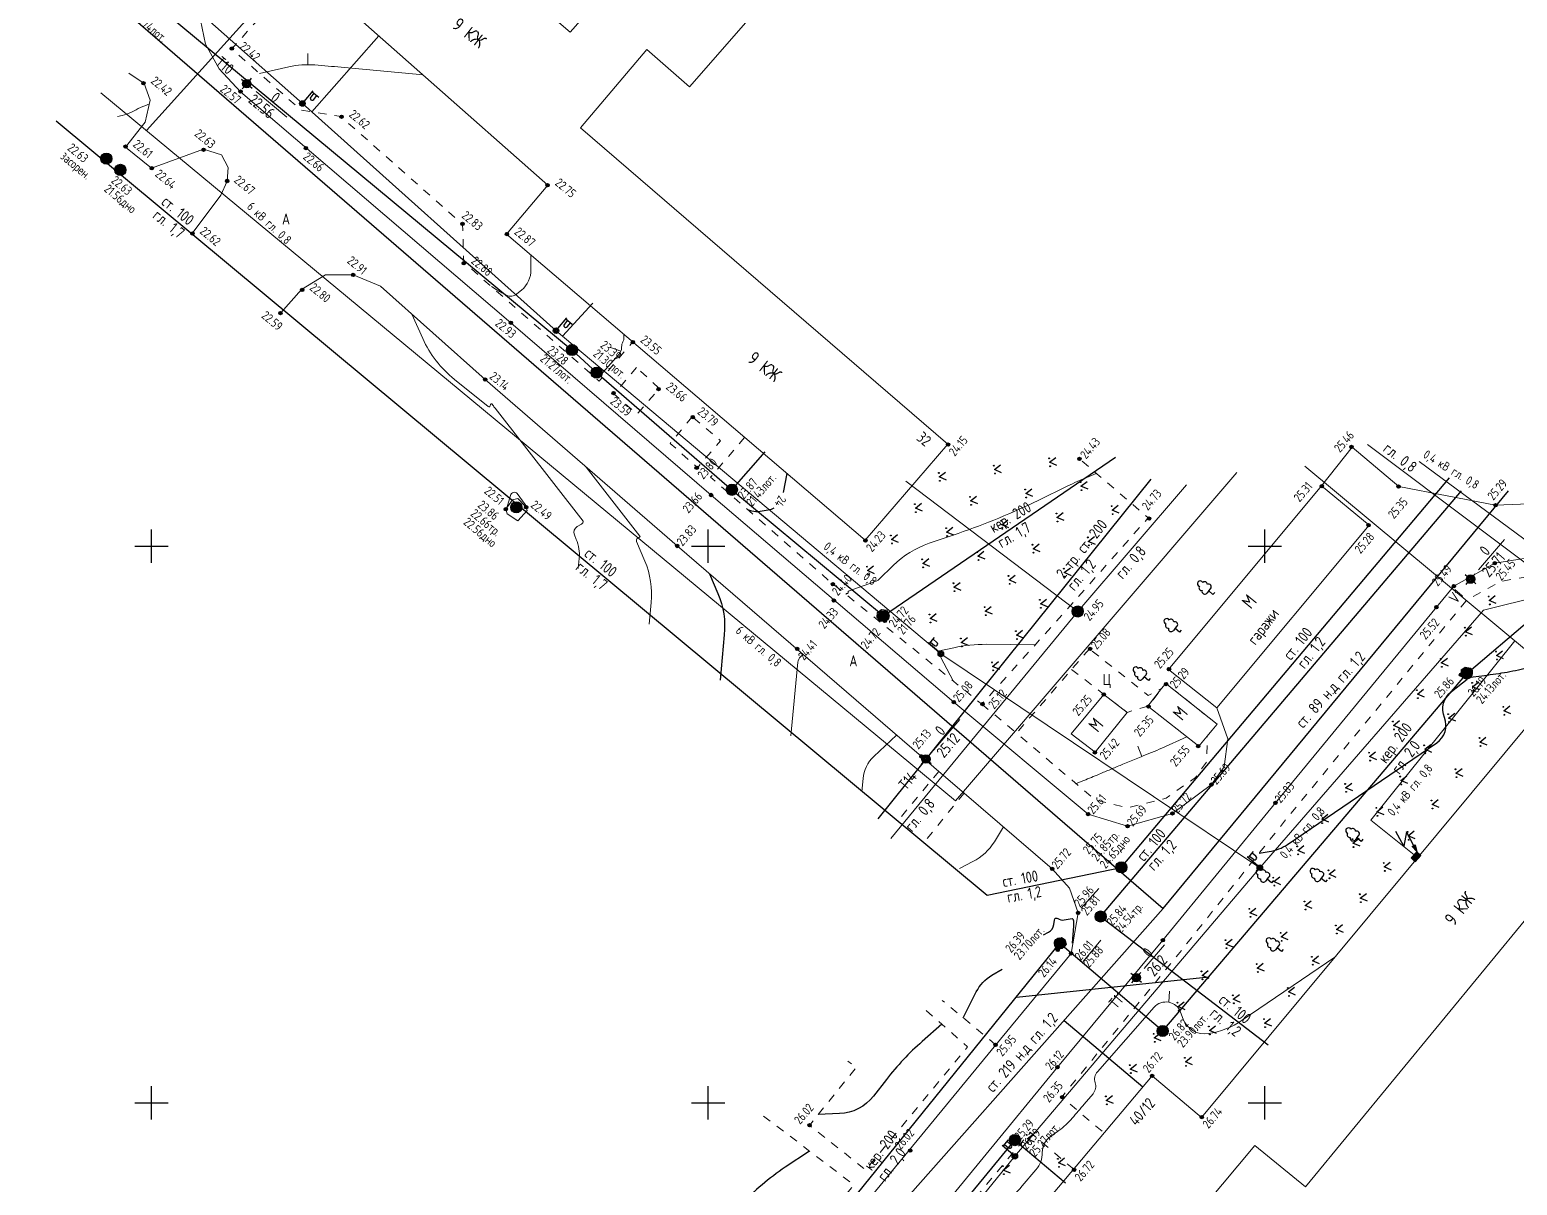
# Model space of a CAD drawing. Header units: metres. Extents: x -2 to 4153, y 0 to 2058.
# Drawn here: x 2931.1 to 3064.7, y 1448.8 to 1552.7 of the extents above; entities that cross this region are included whole.
import ezdxf
from ezdxf.enums import TextEntityAlignment as Align

# ---------------------------------------------------------------- set-up
doc = ezdxf.new("R2010")
doc.units = ezdxf.units.M
doc.linetypes.add('g5_01_5x1_5', pattern=[1.5, 0.75, -0.75])
for name, color, linetype, transparency in [('01_Геодезические пункты', 7, 'Continuous', 0.65), ('02_Сетка', 7, 'Continuous', 0.65), ('03_Здания и строения', 7, 'Continuous', 0.65), ('06_Инженерно-технические сооружения', 7, 'Continuous', 0.65), ('07_Объекты электропередачи', 7, 'Continuous', 0.65), ('10_Границы покрытий и угодий', 7, 'Continuous', 0.65), ('13_Растительность', 7, 'Continuous', 0.65), ('19_Горизонтали', 7, 'Continuous', 0.65), ('30_Канализация', 7, 'Continuous', 0.65), ('31_Водопровод', 7, 'Continuous', 0.65), ('32_Теплосеть', 7, 'Continuous', 0.65), ('33_Газопровод', 7, 'Continuous', 0.65), ('35_Телефон', 7, 'Continuous', 0.65), ('37_Кабель низкого напряжения', 7, 'Continuous', 0.65), ('38_Кабели высокого напряжения', 7, 'Continuous', 0.65), ('44_Крышки колодцев', 7, 'Continuous', 0.65), ('61_Отметки высоты поверхности', 7, 'Continuous', 0.65)]:
    doc.layers.add(name, color=color, linetype=linetype, transparency=transparency)
doc.styles.add('LIKE11', font='GOST_0.TTF')
doc.styles.add('LIKE14', font='GOST_0.TTF')
doc.styles.add('LIKE17', font='GOST_0.TTF')
doc.styles.add('LIKE32', font='GOST_0.TTF')
doc.styles.add('LIKE36', font='GOST_0.TTF')
doc.styles.add('Line_GUGK', font='GOST_0.TTF')
doc.styles.add('pragmai.shx', font='GOST_0.TTF')
doc.linetypes.add('g5_119_1', pattern='A,4,-1,[31,GUGK_2005.shx,S=0.1,R=0,X=0,Y=0],0.35,[31,GUGK_2005.shx,S=0.08,R=0,X=0,Y=0],3.3,[31,GUGK_2005.shx,S=0.08,R=180,X=0,Y=0],0.35,[31,GUGK_2005.shx,S=0.1,R=180,X=0,Y=0],-1', length=10)
doc.linetypes.add('g5_119_3', pattern='A,4,-1,[31,GUGK_2005.shx,S=0.1,R=0,X=0,Y=0],4,[31,GUGK_2005.shx,S=0.1,R=180,X=0,Y=0],-1', length=10)
doc.linetypes.add('g5_122_g', pattern='A,1,-1,1.5,-0.4,["Г",Line_GUGK,S=1,R=0,X=0,Y=-0.5],-1.5,1.5,-1,4,-1,4,-1,3', length=20.9)
doc.linetypes.add('g5_122_k', pattern='A,1,-1,1.5,-0.4,["К",Line_GUGK,S=1,R=0,X=0,Y=-0.5],-1.5,1.5,-1,4,-1,4,-1,3', length=20.9)
doc.linetypes.add('g5_122_kl', pattern='A,1,-1,1.5,-0.4,["Кл",Line_GUGK,S=1,R=0,X=0,Y=-0.5],-2.4,1.5,-1,4,-1,4,-1,3', length=21.8)
doc.linetypes.add('g5_122_t', pattern='A,1,-1,1.5,-0.4,["Т",Line_GUGK,S=1,R=0,X=0,Y=-0.5],-1.5,1.5,-1,4,-1,4,-1,3', length=20.9)
doc.linetypes.add('g5_122_v', pattern='A,1,-1,1.5,-0.4,["В",Line_GUGK,S=1,R=0,X=0,Y=-0.5],-1.5,1.5,-1,4,-1,4,-1,3', length=20.9)
doc.linetypes.add('g5_133_t', pattern='A,2,[27,GUGK_2005.shx,S=0.4,R=0,X=0,Y=0],2,-1,2,[27,GUGK_2005.shx,S=0.4,R=0,X=0,Y=0],2,-1,2,[27,GUGK_2005.shx,S=0.4,R=0,X=0,Y=0],2,-0.1,["V",Line_GUGK,S=1,R=0,X=0,Y=-0.5],-1', length=15.1)

# ---------------------------------------------------------------- blocks, each defined once
blk = doc.blocks.new('g5_012')
at = {"color": 92}
for points in [[(0, -1.5), (0, 1.5)], [(-1.5, 0), (1.5, 0)]]:
    blk.add_lwpolyline(points, dxfattribs=at)
blk = doc.blocks.new('g5_416')
at = {"color": 0}
blk.add_lwpolyline([(0.36, 0.6), (0, 0), (-0.36, 0.6)], dxfattribs=at)
for centre in [(-0.36, 0), (0.36, 0)]:
    blk.add_circle(centre, 0.0375, dxfattribs=at)
blk = doc.blocks.new('g5_330')
blk.add_hatch(color=0).paths.add_polyline_path([(0.15, 0, 1), (-0.15, 0, 1)])
at = {"color": 0}
blk.add_circle((0, 0), 0.15, dxfattribs=at)
blk = doc.blocks.new('g5_117kl')
h = blk.add_hatch(color=255)
h.paths.add_polyline_path([(0.42, 0.2, 0.633652), (-0.42, 0.2)])
h.paths.add_polyline_path([(-0.45, 0.12, 0.067116), (-0.46, 0, 0.067116), (-0.45, -0.12), (0.45, -0.12, 0.067116), (0.46, 0, 0.067116), (0.45, 0.12)])
h.paths.add_polyline_path([(-0.42, -0.2, 0.633652), (0.42, -0.2)])
at = {"color": 0}
for p, q in [((-0.47, 0.16), (0.47, 0.16)), ((-0.47, -0.16), (0.47, -0.16))]:
    blk.add_line(p, q, dxfattribs=at)
blk.add_circle((0, 0), 0.5, dxfattribs=at)
blk = doc.blocks.new('g5_005_1')
h = blk.add_hatch(color=255)
edge = h.paths.add_edge_path()
edge.add_arc((0, 0), 0.338, 0, 360)
edge = h.paths.add_edge_path(flags=16)
edge.add_arc((0, 0), 0.1, 0, 360)
at = {"color": 0}
for p, q in [((-0.625, 0), (-0.375, 0)), ((0, 0.625), (0, 0.375)), ((0.375, 0), (0.625, 0)), ((0, -0.375), (0, -0.625))]:
    blk.add_line(p, q, dxfattribs=at)
for radius in [0.375, 0.0625]:
    blk.add_circle((0, 0), radius, dxfattribs=at)
blk = doc.blocks.new('g5_110_1c')
h = blk.add_hatch(color=255)
edge = h.paths.add_edge_path()
edge.add_arc((0, 0), 0.212, 0, 360)
edge = h.paths.add_edge_path(flags=16)
edge.add_arc((0, 0), 0.0975, 0, 360)
h = blk.add_hatch(color=0)
edge = h.paths.add_edge_path()
edge.add_arc((0, 0), 0.06, 0, 360)
at = {"color": 0}
for p, q in [((0, 0.25), (0, 1.5)), ((0, 1.38), (0.75, 1.38))]:
    blk.add_line(p, q, dxfattribs=at)
blk.add_lwpolyline([(0.2, 1.38), (0.2, 0.93, 1.040016), (0.55, 0.93), (0.55, 1.38)], format="xyb", dxfattribs=at)
for radius in [0.25, 0.06]:
    blk.add_circle((0, 0), radius, dxfattribs=at)
blk = doc.blocks.new('g5_367_1')
at = {"color": 0}
for points in [[(0, 0.5), (-0.26, 0.5)], [(0, 0.5), (0.26, 0.5)], [(0, 0), (0, 0.5)], [(0.25, 0), (0, 0)]]:
    blk.add_lwpolyline(points, dxfattribs=at)
for centre, start, end in [((-0.2, 1.16), 97.9406, 227.8197), ((0, 1.5), 90, 202.242), ((0, 1.5), 337.758, 90), ((0.2, 1.16), 312.1803, 82.0594), ((-0.26, 0.75), 115.6346, 270), ((0.26, 0.75), 270, 64.3654)]:
    blk.add_arc(centre, 0.25, start, end, dxfattribs=at)
blk = doc.blocks.new('g5_117v')
h = blk.add_hatch(color=255)
h.paths.add_polyline_path([(-0.46, 0.04), (0.46, 0.04, 0.921954)])
h.paths.add_polyline_path([(0.46, -0.04), (-0.46, -0.04, 0.921954)])
at = {"color": 0}
blk.add_line((-0.5, 0), (0.5, 0), dxfattribs=at)
blk.add_circle((0, 0), 0.5, dxfattribs=at)
blk = doc.blocks.new('g5_117kb')
h = blk.add_hatch(color=255)
h.paths.add_polyline_path([(0.04, 0.04), (0.46, 0.04, 0.367426), (0.04, 0.46)])
h.paths.add_polyline_path([(-0.04, 0.46, 0.367426), (-0.46, 0.04), (-0.04, 0.04)])
h.paths.add_polyline_path([(-0.04, -0.04), (-0.46, -0.04, 0.367426), (-0.04, -0.46)])
h.paths.add_polyline_path([(0.04, -0.46, 0.367426), (0.46, -0.04), (0.04, -0.04)])
at = {"color": 0}
for points in [[(-0.5, 0), (0.5, 0)], [(0, 0.5), (0, -0.5)]]:
    blk.add_lwpolyline(points, dxfattribs=at)
blk.add_circle((0, 0), 0.5, dxfattribs=at)
blk = doc.blocks.new('g5_117sv')
h = blk.add_hatch(color=255)
h.paths.add_polyline_path([(-0.04, 0.46, 0.390634), (-0.46, 0, 0.11106), (-0.42, -0.2), (-0.04, 0.02)])
h.paths.add_polyline_path([(0.04, 0.02), (0.42, -0.2, 0.11106), (0.46, 0, 0.390634), (0.04, 0.46)])
h.paths.add_polyline_path([(-0.38, -0.26, 0.524447), (0.38, -0.26), (0, -0.04)])
at = {"color": 0}
for points in [[(0, 0.5), (0, 0)], [(0, 0), (-0.43, -0.25)], [(0.43, -0.25), (0, 0)]]:
    blk.add_lwpolyline(points, dxfattribs=at)
blk.add_circle((0, 0), 0.5, dxfattribs=at)
blk = doc.blocks.new('g5_113a')
blk.add_hatch(color=0).paths.add_polyline_path([(-0.375, 0), (0.375, 0), (0.375, 0.5), (-0.375, 0.5)])
at = {"color": 0}
blk.add_lwpolyline([(-0.375, 0), (0.375, 0), (0.375, 0.5), (-0.375, 0.5)], close=True, dxfattribs=at)
blk = doc.blocks.new('g5_112')
blk.add_hatch(color=0).paths.add_polyline_path([(0, 0), (0.08, 0.61), (0.36, 0.5)])
at = {"color": 0}
blk.add_lwpolyline([(0.22, 0.56), (0.75, 1.88), (-0.38, 1.2), (0.15, 2.6)], dxfattribs=at)
blk.add_lwpolyline([(0, 0), (0.08, 0.61), (0.36, 0.5)], close=True, dxfattribs=at)
blk = doc.blocks.new('g_scratch')
at = {"color": 0, "linetype": 'ByBlock', "lineweight": 15}
blk.add_line((0, 0), (1, 0), dxfattribs=at)

msp = doc.modelspace()

# ---------------------------------------------------------------- linework, layer by layer
msp.add_line((3019.717, 1465.752), (3036.985, 1467.567))
at = {"layer": '01_Геодезические пункты', "color": 7, "lineweight": 20, "flags": 128}
for points in [[(2954.192, 1544.822), (2951.421, 1547.129)], [(3063.555, 1506.861), (3061.219, 1504.132)], [(3014.644, 1490.7), (3012.299, 1487.962)], [(3033.023, 1470.463), (3031.191, 1468.323)]]:
    msp.add_lwpolyline(points, dxfattribs=at)
at = {"layer": '03_Здания и строения', "color": 7, "linetype": 'Continuous', "lineweight": 20, "flags": 128}
for points in [[(2999.246, 1574.631), (2979.649, 1552.455), (2963.069, 1566.657), (2955.654, 1558.141), (2977.639, 1538.701), (2973.932, 1534.295), (3006.139, 1506.794), (3013.553, 1515.423), (2980.556, 1543.869), (2986.52, 1550.891), (2990.343, 1547.526), (3007.633, 1567.292), (2999.246, 1574.631)], [(3033.39, 1495.202), (3047.108, 1511.687), (3051.407, 1508.148), (3037.731, 1491.736), (3033.39, 1495.202)], [(3069.687, 1495.024), (3036.338, 1454.935), (3031.907, 1458.675), (3000.328, 1421.124), (2995.659, 1425.029), (2968.563, 1392.768), (2977.551, 1385.267), (3004.184, 1417.107), (3008.578, 1413.476), (3041.129, 1452.411), (3045.681, 1448.698), (3078.003, 1488), (3069.687, 1495.024)], [(3031.531, 1491.886), (3036.09, 1488.286), (3036.849, 1489.198), (3037.74, 1490.281), (3033.141, 1493.938), (3032.753, 1493.467), (3031.531, 1491.886)], [(3029.66, 1491.337), (3026.796, 1487.748), (3024.645, 1489.42), (3027.578, 1492.95), (3029.66, 1491.337)]]:
    msp.add_lwpolyline(points, dxfattribs=at)
at = {"layer": '06_Инженерно-технические сооружения', "color": 7, "linetype": 'Continuous', "lineweight": 20, "flags": 128}
for points in [[(2973.847, 1509.585), (2974.465, 1510.428), (2974.932, 1510.54), (2975.685, 1509.771), (2975.763, 1509.472), (2974.933, 1508.545), (2973.977, 1509.161), (2973.847, 1509.585)], [(3007.183, 1499.896), (3007.217, 1500.27), (3007.602, 1500.578), (3008.068, 1500.527), (3008.25, 1500.221), (3008.264, 1499.762), (3007.913, 1499.561), (3007.471, 1499.541), (3007.183, 1499.896)], [(3060.026, 1495.396), (3059.671, 1495.162), (3059.646, 1494.723), (3059.873, 1494.439), (3060.287, 1494.398), (3060.66, 1494.679), (3060.674, 1495.09), (3060.506, 1495.295), (3060.026, 1495.396)], [(3023.276, 1470.894), (3023.779, 1471.116), (3024.089, 1470.909), (3024.218, 1470.521), (3023.986, 1470.222), (3023.489, 1470.117), (3023.197, 1470.348), (3023.105, 1470.69), (3023.276, 1470.894)]]:
    msp.add_lwpolyline(points, dxfattribs=at)
at = {"layer": '10_Границы покрытий и угодий', "color": 7, "linetype": 'Continuous', "lineweight": 20, "flags": 128}
for points in [[(2974.31, 1526.345), (2950.013, 1547.104), (2948.123, 1549.158), (2946.886, 1551.375), (2946.442, 1553.522), (2946.862, 1556.626), (2948.356, 1559.73), (2950.708, 1562.353)], [(2945.674, 1534.351), (2948.248, 1537.792), (2948.829, 1539.078), (2948.912, 1540.281), (2948.331, 1541.443), (2946.713, 1541.941), (2942.025, 1540.24), (2939.706, 1542.133), (2941.476, 1544.367), (2941.92, 1546.327), (2941.36, 1547.844), (2940.006, 1548.772)], [(3047.108, 1511.687), (3049.873, 1515.177), (3054.053, 1511.631), (3062.753, 1509.946), (3069.527, 1510.227), (3075.005, 1511.305), (3080.804, 1513.036), (3086.394, 1515.091), (3090.087, 1517.588), (3101.296, 1531.194), (3113.002, 1545.302)], [(2972.006, 1521.235), (2962.604, 1529.619), (2960.156, 1530.656), (2957.667, 1530.656), (2955.509, 1529.328), (2953.656, 1527.246)], [(2974.31, 1526.345), (2992.292, 1510.866), (3014.086, 1492.265), (3026.154, 1482.196), (3029.702, 1481.1), (3033.723, 1482.259), (3037.231, 1484.851)], [(2952.488, 1390.592), (2952.818, 1392.544), (2972.789, 1415.496), (2982.971, 1427.608), (2988.297, 1433.934), (2991.204, 1435.16), (2995.75, 1436.145), (2997.017, 1436.607), (2999.582, 1439.213), (3017.866, 1461.459), (3024.623, 1469.68), (3025.257, 1473.315), (3024.495, 1475.546), (3022.935, 1477.264), (3015.017, 1484.075), (3012.747, 1486.028), (3011.185, 1487.372), (2989.261, 1506.284), (2972.006, 1521.235)], [(3037.231, 1484.851), (3038.378, 1486.433), (3038.694, 1488.953), (3037.731, 1491.736), (3033.39, 1495.202), (3047.108, 1511.687)], [(3089.292, 1496.661), (3088.419, 1500.405), (3086.479, 1503.224), (3084.351, 1504.653), (3067.556, 1505.531), (3062.677, 1504.733), (3059.016, 1502.68), (3057.437, 1500.789), (3042.978, 1483.196), (3032.875, 1470.857), (3023.403, 1459.444), (3003.365, 1435.026)]]:
    msp.add_lwpolyline(points, dxfattribs=at)
at = {"layer": '10_Границы покрытий и угодий', "color": 7, "linetype": 'g5_01_5x1_5', "lineweight": 20, "flags": 128}
for points in [[(2955.654, 1558.141), (2949.236, 1550.942), (2955.471, 1545.447), (2959.056, 1544.863), (2969.966, 1535.199), (2970.083, 1531.77), (2982.245, 1521.092), (2985.26, 1524.622)], [(2985.597, 1522.334), (2983.582, 1519.934), (2985.637, 1518.126), (2987.659, 1520.427), (2985.597, 1522.334)], [(2990.604, 1517.884), (2988.631, 1515.5), (2991.081, 1513.314), (2993.135, 1515.747), (2990.604, 1517.884)], [(2995.304, 1516.046), (2992.249, 1512.464), (3002.951, 1503.109), (3016.615, 1492.072), (3023.956, 1500.24), (3031.554, 1508.813), (3025.384, 1514.106)], [(3087.866, 1495.567), (3087.45, 1498.241), (3086.032, 1500.968), (3084.255, 1502.62), (3081.621, 1503.353), (3067.744, 1503.883), (3063.276, 1503.114), (3060.18, 1501.451), (3044.213, 1482.066), (3034.238, 1469.578), (3023.783, 1456.758), (3027.597, 1453.551)], [(3026.269, 1497.042), (3024.675, 1495.198), (3019.73, 1489.477), (3026.795, 1483.465), (3029.705, 1482.772), (3033.168, 1483.631), (3035.801, 1485.487), (3036.826, 1486.928), (3036.849, 1489.198), (3037.74, 1490.281), (3033.141, 1493.938), (3032.753, 1493.467), (3031.561, 1492.858), (3026.269, 1497.042)], [(3024.675, 1495.198), (3027.578, 1492.95), (3029.66, 1491.337), (3031.531, 1491.886), (3032.753, 1493.467)], [(3016.615, 1492.072), (3019.73, 1489.477)], [(3012.747, 1486.028), (3009.104, 1481.643)], [(3015.017, 1484.075), (3011.5, 1479.757)], [(3011.612, 1464.535), (3015.332, 1461.295), (3006.186, 1450.222), (3001.135, 1454.232), (3005.353, 1459.456), (3004.589, 1459.985)], [(3017.866, 1461.459), (3017.785, 1461.526), (3013.041, 1465.461)], [(2996.998, 1455.068), (3005.121, 1448.886), (2996.355, 1438.255), (2986.133, 1435.253), (2973.45, 1419.229)], [(3024.862, 1450.298), (3020.939, 1453.604), (3013.116, 1444.227), (3017.135, 1441.11)]]:
    msp.add_lwpolyline(points, dxfattribs=at)
at = {"layer": '19_Горизонтали', "color": 32, "linetype": 'Continuous', "lineweight": 20, "flags": 128}
for points, elevation in [([(2966.422, 1548.619), (2959.07, 1549.3, 0.0036925), (2956.711, 1549.501), (2956.711, 1549.501, 0.0740158), (2954.375, 1549.336), (2951.724, 1548.749)], 22.5), ([(2941.846, 1546.001), (2941.442, 1545.84, 0.0243671), (2940.652, 1545.48), (2940.232, 1545.264, -0.0634357), (2939.406, 1544.962), (2938.973, 1544.864)], 22.5), ([(2976.103, 1532.441), (2976.118, 1531.116, -0.2257281), (2975.271, 1529.28), (2974.847, 1528.926, -0.3006224), (2973.905, 1528.822), (2973.836, 1528.857, -0.0190247), (2972.981, 1529.337), (2972.563, 1529.593)], 23), ([(2965.419, 1527.108), (2966.397, 1524.93, 0.1183266), (2969.234, 1521.255), (2972.268, 1518.813, 0.5352139), (2972.456, 1518.872), (2972.492, 1518.995, -0.251375), (2972.552, 1519.056), (2972.552, 1519.056, -0.3268034), (2972.626, 1519.031), (2972.693, 1518.935, 0.0128156), (2972.889, 1518.67), (2980.79, 1508.519, -0.3481457), (2980.788, 1508.372), (2980.788, 1508.372, -0.094111), (2980.648, 1508.253), (2980.269, 1508.037, 0.3807421), (2980.015, 1507.288), (2980.187, 1506.882, -0.1244098), (2980.454, 1505.16), (2980.369, 1504.265)], 23), ([(2981.145, 1522.058), (2981.453, 1521.869, -0.0214722), (2981.926, 1521.551), (2981.926, 1521.551, 0.3895614), (2982.345, 1521.596), (2983.999, 1523.481, 0.1684534), (2984.261, 1524.124), (2984.272, 1524.337, -0.1432433), (2984.37, 1524.615), (2984.37, 1524.615, 0.1597783), (2984.457, 1524.893), (2984.452, 1525.312)], 23.5), ([(2981.071, 1513.381), (2985.905, 1507.169, -0.3481438), (2985.905, 1507.111), (2985.905, 1507.111, -0.0941133), (2985.849, 1507.064), (2985.699, 1506.978, 0.3807448), (2985.599, 1506.681), (2986.339, 1504.935, -0.124411), (2986.918, 1501.196), (2986.735, 1499.254)], 23.5), ([(3026.893, 1512.812), (3026.034, 1512.447, 0.0125871), (3024.337, 1511.676), (3021.673, 1510.383, -0.0302035), (3014.489, 1507.419), (3011.886, 1506.525, 0.1109655), (3008.649, 1504.531), (3007.346, 1503.26, -0.1130243), (3007.133, 1503.13), (3007.133, 1503.13, 0.0049856), (3006.89, 1503.046), (3004.685, 1502.259, 0.3550187), (3004.596, 1502.113), (3004.597, 1502.107, -0.4580264), (3004.507, 1502.005), (3004.441, 1502.006, 0.5487325), (3004.419, 1501.972), (3004.434, 1501.938)], 24.5), ([(2975.709, 1509.679), (2975.737, 1509.715, 0.3481593), (2975.738, 1509.787), (2975.703, 1509.832, -0.0128184), (2975.58, 1509.998), (2974.889, 1510.986, 0.3268232), (2974.543, 1511.104), (2974.543, 1511.104, 0.2513514), (2974.264, 1510.819), (2973.943, 1509.716)], 22.5), ([(2999.466, 1489.231), (3000.089, 1495.839, -0.1820035), (3000.334, 1496.34), (3000.551, 1496.545)], 24.5), ([(3014.047, 1494.17), (3012.64, 1496.823, -0.3352435), (3012.641, 1496.829), (3012.641, 1496.829, -0.1385506), (3012.647, 1496.832), (3014.089, 1497.145, -0.0553402), (3017.014, 1497.449), (3021.419, 1497.417)], 25), ([(3005.832, 1484.219), (3005.942, 1485.391, -0.1820069), (3006.909, 1487.372), (3008.95, 1489.299)], 25), ([(3035.021, 1489.13), (3032.776, 1488.119, -0.0114632), (3031.853, 1487.728), (3031.853, 1487.728, 0.0036697), (3030.924, 1487.352), (3029.277, 1486.672, 0.0000254), (3028.283, 1486.261), (3028.283, 1486.261, 0.0023375), (3027.291, 1485.845), (3027.136, 1485.78, -0.0033163), (3026.454, 1485.496), (3026.454, 1485.496, 0.0000021), (3025.771, 1485.216), (3025.072, 1484.931)], 25.5), ([(3014.601, 1477.316), (3015.815, 1477.934, 0.1392251), (3017.737, 1479.715), (3018.543, 1481.042)], 25.5), ([(3013.701, 1443.773), (3016.076, 1445.224, 0.0797786), (3020.247, 1448.793), (3021.474, 1450.239, 0.1799005), (3022.04, 1451.798), (3022.04, 1451.798, -0.2429825), (3022.75, 1453.201), (3023.533, 1453.766, 0.0602037), (3024.736, 1454.878), (3024.736, 1454.878, 0.0000011), (3025.806, 1456.135), (3026.601, 1457.071, 0.2642007), (3026.79, 1458.06), (3026.79, 1458.06, -0.2688347), (3026.986, 1459.043), (3032.091, 1464.84, -0.5652912), (3034.466, 1464.407), (3034.702, 1463.783, 0.3544602), (3036.947, 1462.474), (3036.947, 1462.474, 0.1114319), (3039.984, 1463.67), (3048.319, 1469.338)], 26.5)]:
    msp.add_lwpolyline(points, format="xyb", dxfattribs=dict(at, elevation=elevation))
at = {"layer": '19_Горизонтали', "color": 32, "linetype": 'Continuous', "lineweight": 30, "elevation": 24, "flags": 128}
msp.add_lwpolyline([(2999.094, 1512.809), (2998.769, 1511.081)], dxfattribs=at)
at = {"layer": '19_Горизонтали', "color": 32, "linetype": 'Continuous', "lineweight": 30, "flags": 128}
for points, elevation in [([(2997.919, 1509.677, -0.0843396), (2997.415, 1509.499), (2996.702, 1509.376, -0.1202957), (2995.957, 1509.427), (2995.59, 1509.544)], 24), ([(2992.151, 1503.791), (2992.908, 1502.007, -0.12441), (2993.482, 1498.294), (2993.101, 1494.242)], 24), ([(3072.069, 1500.814), (3071.995, 1501.107, 0.3282041), (3071.621, 1501.416), (3071.525, 1501.422, 0.3509997), (3071.02, 1501.062), (3070.717, 1499.998, -0.2905339), (3070.471, 1499.778), (3070.471, 1499.778, 0.2581722), (3070.202, 1499.565), (3069.528, 1497.959, -0.2330162), (3066.904, 1495.677), (3065.547, 1495.319, -0.0227177), (3063.543, 1494.887), (3063.543, 1494.887, -0.0129575), (3061.512, 1494.598), (3060.48, 1494.479)], 26), ([(3041.517, 1478.69), (3042.416, 1478.829, 0.1114326), (3044.066, 1479.479), (3057.469, 1488.593, 0.3519951), (3058.164, 1490.866), (3058.164, 1490.866, -0.3326366), (3058.797, 1493.224), (3060.205, 1494.331)], 26), ([(3022.164, 1471.362), (3022.593, 1471.581, 0.2500387), (3023.08, 1472.278), (3023.129, 1472.68, -0.5606745), (3023.434, 1472.819), (3023.434, 1472.819, 0.1906275), (3024.018, 1472.691), (3024.718, 1472.804, -0.345452), (3024.788, 1472.766), (3024.788, 1472.766, -0.0398096), (3024.82, 1472.67), (3024.83, 1472.63, -0.0662502), (3024.849, 1472.448), (3024.848, 1472.407, -0.0129194), (3024.835, 1472.14), (3024.72, 1470.599)], 26), ([(3014.939, 1463.887), (3016.117, 1466.22, -0.1422556), (3017.519, 1467.724), (3018.438, 1468.273)], 26), ([(3013.021, 1463.308), (3011.254, 1461.763, 0.0484492), (3008.051, 1458.362), (3006.886, 1456.858, -0.2219305), (3003.823, 1455.281), (3001.924, 1455.208)], 26), ([(3001.128, 1451.925), (2998.947, 1450.465, 0.0604503), (2994.998, 1447.068), (2993.699, 1445.645, 0.0297681), (2989.28, 1440.183), (2988.02, 1438.42, -0.1613573), (2985.946, 1436.908), (2985.946, 1436.908, 0.2604004), (2984.335, 1435.182), (2983.548, 1431.987)], 26)]:
    msp.add_lwpolyline(points, format="xyb", dxfattribs=dict(at, elevation=elevation))
at = {"layer": '30_Канализация', "color": 32, "linetype": 'g5_122_k', "lineweight": 30, "flags": 128}
for points in [[(2931.128, 1564.299), (2979.804, 1523.886), (2982.01, 1521.859), (2994.159, 1511.335), (2997.16, 1514.754)], [(2994.159, 1511.335), (3007.779, 1499.996), (3028.631, 1514.271)], [(3013.226, 1445.168), (3019.575, 1452.903), (3024.137, 1449.073)]]:
    msp.add_lwpolyline(points, dxfattribs=at)
at = {"layer": '30_Канализация', "color": 32, "linetype": 'g5_122_kl', "lineweight": 30, "flags": 128}
msp.add_lwpolyline([(2952.099, 1391.028), (2988.346, 1436.727), (3001.279, 1442.956), (3023.626, 1470.585), (3032.856, 1462.71), (3060.167, 1494.833), (3077.7, 1509.732)], dxfattribs=at)
at = {"layer": '31_Водопровод', "color": 4, "linetype": 'g5_122_v', "lineweight": 30, "flags": 128}
for points in [[(2933.482, 1544.482), (3017.08, 1474.922), (3029.135, 1477.404), (3058.603, 1512.398)], [(3027.282, 1472.993), (3059.707, 1511.245)], [(3027.282, 1472.993), (3042.341, 1461.451)]]:
    msp.add_lwpolyline(points, dxfattribs=at)
at = {"layer": '32_Теплосеть', "color": 5, "linetype": 'g5_122_t', "lineweight": 30, "flags": 128}
msp.add_lwpolyline([(3007.299, 1481.779), (3031.814, 1512.291)], dxfattribs=at)
at = {"layer": '33_Газопровод', "color": 132, "linetype": 'g5_122_g', "lineweight": 30, "flags": 128}
for points in [[(2931.097, 1561.763), (3032.913, 1473.701)], [(2968.585, 1408.413), (2989.331, 1433.707), (3001.128, 1437.83), (3032.913, 1473.701), (3063.917, 1511.246)], [(3024.006, 1463.649), (3031.084, 1457.697)]]:
    msp.add_lwpolyline(points, dxfattribs=at)
at = {"layer": '35_Телефон', "color": 6, "linetype": 'g5_133_t', "lineweight": 20, "flags": 128}
for points in [[(3103.456, 1537.241), (3071.799, 1499.989), (3051.255, 1515.415)], [(3009.796, 1512.117), (3025.225, 1500.402), (3035.002, 1511.779)], [(3025.225, 1500.402), (3008.437, 1480)]]:
    msp.add_lwpolyline(points, dxfattribs=at)
at = {"layer": '37_Кабель низкого напряжения', "color": 1, "linetype": 'g5_119_3', "lineweight": 20, "flags": 128}
for points in [[(2934.485, 1564.77), (2955.588, 1546.038), (2978.365, 1525.631), (3012.93, 1496.6), (3041.583, 1477.38), (3061.663, 1500.531), (3072.142, 1503.128)], [(2956.42, 1545.293), (2962.46, 1552.123)], [(2978.938, 1525.15), (2981.671, 1528.103)], [(3084.666, 1492.615), (3055.881, 1513.863)], [(3045.623, 1513.445), (3068.902, 1494.08)], [(3055.428, 1478.528), (3051.555, 1481.65), (3064.481, 1497.757)], [(2990.149, 1424.66), (2993.028, 1427.823), (2999.844, 1429.216), (3003.797, 1432.014), (3019.576, 1451.453), (3041.583, 1477.38)]]:
    msp.add_lwpolyline(points, dxfattribs=at)
at = {"layer": '38_Кабели высокого напряжения', "color": 1, "linetype": 'g5_119_1', "lineweight": 20, "flags": 128}
for points in [[(2941.571, 1543.603), (2952.692, 1555.944), (2949.586, 1558.83), (2967.141, 1579.168), (2936.198, 1606.054), (2946.538, 1618.239)], [(3039.523, 1512.88), (3014.254, 1483.397), (2937.479, 1546.993)]]:
    msp.add_lwpolyline(points, dxfattribs=at)
at = {"layer": '61_Отметки высоты поверхности', "color": 7, "linetype": 'Continuous', "lineweight": 5, "flags": 128}
for points in [[(3025.547, 1473.73), (3027.12, 1475.521)], [(3025.714, 1468.941), (3027.304, 1470.871)]]:
    msp.add_lwpolyline(points, dxfattribs=at)

# ---------------------------------------------------------------- block references
at = {"layer": '01_Геодезические пункты', "color": 7, "linetype": 'Continuous', "lineweight": 20}
for p, rotation in [((2950.584, 1547.825, 22.564), 320.2244407250127), ((3060.511, 1503.305, 25.71), 49.42757553168038), ((3011.591, 1487.135, 25.124), 49.42757553168038), ((3030.483, 1467.496, 26.196), 49.42757553168038)]:
    msp.add_blockref('g5_005_1', p, dxfattribs=dict(at, rotation=rotation))
at = {"layer": '02_Сетка', "color": 92, "linetype": 'Continuous', "lineweight": 15, "ltscale": 0.5}
for p in [(2942.029, 1506.265), (2992.029, 1506.265), (3042.029, 1506.265), (2942.029, 1456.265), (2992.029, 1456.265), (3042.029, 1456.265)]:
    msp.add_blockref('g5_012', p, dxfattribs=at)
at = {"layer": '07_Объекты электропередачи', "color": 7, "linetype": 'Continuous', "lineweight": 20}
for name, p, rotation in [('g5_110_1c', (2955.588, 1546.038), 320.2655484459036), ('g5_110_1c', (2978.365, 1525.631, 23.132), 320.2244407250127), ('g5_110_1c', (3012.93, 1496.6, 25.019), 49.42757553168038), ('g5_112', (3055.682, 1478.823), 49.46868666766576), ('g5_110_1c', (3041.583, 1477.38), 49.46868666766576), ('g5_113a', (3055.428, 1478.528), 227.2329347764352), ('g5_110_1c', (3019.576, 1451.453, 26.303), 49.42757553168038)]:
    msp.add_blockref(name, p, dxfattribs=dict(at, rotation=rotation))
at = {"layer": '13_Растительность', "color": 92, "linetype": 'Continuous', "lineweight": 20, "ltscale": 0.5, "rotation": 277.5631784342272}
for p in [(3022.703, 1513.806), (3012.79, 1512.49), (3017.747, 1513.148), (3020.554, 1510.998), (3025.511, 1511.657), (3010.641, 1509.682), (3015.598, 1510.34), (3028.318, 1509.507), (3018.405, 1508.191), (3023.361, 1508.849), (3008.492, 1506.875), (3013.448, 1507.533), (3026.169, 1506.7), (3016.256, 1505.384), (3021.212, 1506.042), (3006.343, 1504.068), (3011.299, 1504.726), (3019.063, 1503.235), (3024.019, 1503.893), (3014.106, 1502.577), (3062.18, 1501.394), (3016.914, 1500.427), (3021.87, 1501.085), (3011.957, 1499.769), (3060.031, 1498.586), (3014.765, 1497.62), (3019.721, 1498.278), (3062.838, 1496.437), (3017.572, 1495.471), (3057.882, 1495.779), (3060.689, 1493.63), (3055.733, 1492.972), (3058.54, 1490.823), (3063.497, 1491.481), (3053.584, 1490.164), (3056.391, 1488.015), (3061.347, 1488.673), (3051.434, 1487.357), (3059.198, 1485.866), (3049.285, 1484.55), (3054.242, 1485.208), (3057.049, 1483.059), (3047.136, 1481.743), (3052.092, 1482.401), (3054.9, 1480.251), (3044.987, 1478.935), (3049.943, 1479.593), (3052.751, 1477.444), (3042.838, 1476.128), (3047.794, 1476.786), (3050.601, 1474.637), (3040.688, 1473.321), (3045.645, 1473.979), (3043.496, 1471.171), (3048.452, 1471.83), (3038.539, 1470.513), (3041.346, 1468.364), (3046.303, 1469.022), (3036.39, 1467.706), (3039.197, 1465.557), (3044.154, 1466.215), (3034.241, 1464.899), (3037.048, 1462.75), (3042.004, 1463.408), (3032.091, 1462.091), (3034.899, 1459.942), (3029.942, 1459.284), (3027.793, 1456.477), (3020.687, 1453.012), (3023.495, 1450.862), (3018.538, 1450.204)]:
    msp.add_blockref('g5_416', p, dxfattribs=at)
at = {"layer": '13_Растительность', "color": 92, "linetype": 'Continuous', "lineweight": 20, "rotation": 49.46868666766576}
for p in [(3037.372, 1501.919), (3034.355, 1498.545), (3031.575, 1494.197), (3050.68, 1479.739), (3042.633, 1476.032), (3047.48, 1476.096), (3043.52, 1469.855)]:
    msp.add_blockref('g5_367_1', p, dxfattribs=at)
at = {"layer": '19_Горизонтали', "color": 32, "linetype": 'Continuous', "lineweight": -3}
for p, rotation in [((2956.08, 1549.524, 22.5), 89.7919276216029), ((2984.186, 1523.785, 23.5), 159.7660750267922), ((3030.991, 1487.38, 25.5), 112.4076196994314), ((3033.396, 1465.295, 26.5), 85.56656086516874)]:
    msp.add_blockref('g_scratch', p, dxfattribs=dict(at, rotation=rotation))
at = {"layer": '44_Крышки колодцев', "color": 7, "linetype": 'Continuous', "lineweight": 20}
for name, p, rotation in [('g5_117v', (2937.976, 1541.092, 22.634), 320.2244407250127), ('g5_117v', (2939.24, 1540.077, 22.632), 320.2244407250127), ('g5_117kb', (2979.804, 1523.886, 23.279), 320.2244407250127), ('g5_117kb', (2982.01, 1521.859, 23.394), 320.2244407250127), ('g5_117kb', (2994.159, 1511.335, 23.869), 49.42757553168038), ('g5_117v', (2974.792, 1509.765, 23.858), 320.2244407250127), ('g5_117kb', (3007.779, 1499.996, 24.725), 49.42757553168038), ('g5_117sv', (3025.225, 1500.402, 24.949), 49.46868666766576), ('g5_117kl', (3060.167, 1494.833, 26.189), 49.42757553168038), ('g5_117v', (3029.135, 1477.404, 25.747), 49.42757553168038), ('g5_117v', (3027.282, 1472.993, 25.841), 49.42757553168038), ('g5_117kl', (3023.626, 1470.585, 26.386), 49.42757553168038), ('g5_117kl', (3032.856, 1462.71, 26.816), 49.42757553168038), ('g5_117kb', (3019.575, 1452.903, 26.392), 49.42757553168038)]:
    msp.add_blockref(name, p, dxfattribs=dict(at, rotation=rotation))
at = {"layer": '61_Отметки высоты поверхности', "color": 7, "linetype": 'Continuous', "lineweight": 20}
for p, rotation in [((2949.247, 1550.97), 320.1837874390728), ((2941.31, 1547.863), 320.1837874390728), ((2950.038, 1547.118), 320.1837874390728), ((2959.107, 1544.857), 320.1837874390728), ((2939.698, 1542.171), 320.1837874390728), ((2946.716, 1541.884), 320.1837874390728), ((2955.9, 1542.031), 320.1837874390728), ((2942.057, 1540.225), 320.1837874390728), ((2948.829, 1539.078), 320.1837874390728), ((2977.61, 1538.701), 320.1837874390728), ((2969.965, 1535.225), 320.1837874390728), ((2945.707, 1534.359), 320.1837874390728), ((2973.953, 1534.304), 320.1837874390728), ((2970.077, 1531.683), 320.1837874390728), ((2960.143, 1530.638), 320.1837874390728), ((2955.567, 1529.289), 320.1837874390728), ((2953.606, 1527.213), 320.1837874390728), ((2974.31, 1526.345, 22.931), 320.2244407250127), ((2985.275, 1524.6), 320.1837874390728), ((2972.006, 1521.235, 23.137), 320.2244407250127), ((2987.576, 1520.379), 320.1837874390728), ((2983.538, 1520.03), 320.1837874390728), ((2990.646, 1517.862), 320.1837874390728), ((3013.581, 1515.391), 320.1837874390728), ((3049.801, 1515.185), 320.1837874390728), ((3025.377, 1514.113), 320.1837874390728), ((2990.998, 1513.312), 320.1837874390728), ((2992.292, 1510.866, 23.662), 49.42757553168038), ((3047.141, 1511.651), 320.1837874390728), ((3054.05, 1511.62), 320.1837874390728), ((2973.847, 1509.585, 22.507), 320.2244407250127), ((2974.798, 1509.789, 22.556), 320.2244407250127), ((2974.798, 1509.78, 22.657), 320.2244407250127), ((2975.685, 1509.771, 22.492), 320.2244407250127), ((3062.753, 1509.946, 25.294), 49.42757553168038), ((3031.636, 1508.75), 320.1837874390728), ((3051.352, 1508.148), 320.1837874390728), ((2989.261, 1506.284, 23.828), 49.42757553168038), ((3006.149, 1506.776), 320.1837874390728), ((3062.677, 1504.733, 25.453), 49.42757553168038), ((3003.233, 1502.845), 320.1837874390728), ((3059.016, 1502.68, 25.491), 49.42757553168038), ((3003.329, 1501.383), 320.1837874390728), ((3057.437, 1500.789, 25.518), 49.42757553168038), ((3007.913, 1499.561, 24.715), 49.42757553168038), ((3000.039, 1497.042), 320.1837874390728), ((3026.338, 1497.031), 320.1837874390728), ((3033.422, 1495.218), 320.1837874390728), ((3033.166, 1493.875), 320.1837874390728), ((3059.646, 1494.723, 26.155), 49.42757553168038), ((3014.086, 1492.265, 25.079), 49.42757553168038), ((3027.562, 1492.956), 320.1837874390728), ((3016.679, 1492.075), 320.1837874390728), ((3031.594, 1491.857), 320.1837874390728), ((3036.05, 1488.311), 320.1837874390728), ((3011.185, 1487.372, 25.133), 49.42757553168038), ((3026.77, 1487.739), 320.1837874390728), ((3037.231, 1484.851, 25.688), 49.42757553168038), ((3042.978, 1483.196, 25.829), 49.42757553168038), ((3026.154, 1482.196, 25.614), 49.42757553168038), ((3033.723, 1482.259, 25.725), 49.42757553168038), ((3029.702, 1481.1, 25.686), 49.42757553168038), ((3022.935, 1477.264, 25.719), 49.42757553168038), ((3025.257, 1473.315, 25.811), 49.42757553168038), ((3032.875, 1470.857, 25.97), 49.42757553168038), ((3023.435, 1469.986, 26.137), 49.42757553168038), ((3024.623, 1469.68, 25.882), 49.42757553168038), ((3017.851, 1461.459, 25.95), 320.1837874390728), ((3023.403, 1459.444, 26.125), 49.42757553168038), ((3031.902, 1458.677), 320.1837874390728), ((3023.828, 1456.755), 320.1837874390728), ((3036.365, 1454.976), 320.1837874390728), ((3001.139, 1454.235, 26.02), 320.1837874390728), ((3019.585, 1452.899, 25.292), 49.42757553168038), ((3010.181, 1451.966, 26.02), 320.1837874390728), ((3024.892, 1450.226), 320.1837874390728)]:
    msp.add_blockref('g5_330', p, dxfattribs=dict(at, rotation=rotation))

# ---------------------------------------------------------------- texts
at = {"color": 7, "linetype": 'Continuous', "lineweight": 15, "ltscale": 0.5, "style": 'LIKE11'}
for s, rotation, p in [('20.74лот.', 320.22443, (2940.272, 1553.745)), ('22.63', 320.22443, (2934.416, 1541.93)), ('засорен.', 320.22443, (2933.776, 1541.162)), ('22.63', 320.22443, (2938.344, 1539.001)), ('21.56дно', 320.22443, (2937.704, 1538.233)), ('23.39', 320.22443, (2982.269, 1524.2)), ('21.27лот.', 320.22443, (2976.865, 1522.988)), ('23.28', 320.22443, (2977.505, 1523.757)), ('21.30лот.', 320.22443, (2981.629, 1523.431)), ('23.87', 49.42758, (2995.222, 1510.425)), ('21.43лот.', 49.42758, (2995.982, 1509.774)), ('23.86', 320.22443, (2971.257, 1509.845)), ('22.56дно', 320.22443, (2969.977, 1508.308)), ('22.66тр.', 320.22443, (2970.617, 1509.077)), ('24.72', 49.42758, (3008.78, 1498.909)), ('24.95', 49.46869, (3026.289, 1499.492)), ('21.76', 49.42758, (3009.54, 1498.258)), ('26.19', 49.42758, (3060.773, 1492.678)), ('24.13лот.', 49.42758, (3061.533, 1492.027)), ('25.75', 49.42758, (3026.214, 1478.536)), ('24.85тр.', 49.42758, (3026.974, 1477.886)), ('24.65дно', 49.42758, (3027.733, 1477.236)), ('25.84', 49.42758, (3028.346, 1472.083)), ('24.54тр.', 49.42758, (3029.105, 1471.432)), ('26.39', 49.42758, (3019.244, 1469.674)), ('23.70лот.', 49.42758, (3020.003, 1469.024)), ('26.82', 49.42758, (3033.92, 1461.8)), ('23.90лот.', 49.42758, (3034.679, 1461.149)), ('26.39', 49.42758, (3020.638, 1451.992)), ('25.27лот.', 49.42758, (3021.398, 1451.342))]:
    msp.add_text(s, height=0.8, rotation=rotation, dxfattribs=at).set_placement(p)
at = {"layer": '01_Геодезические пункты', "color": 7, "linetype": 'Continuous', "lineweight": 20, "ltscale": 0.5, "style": 'LIKE36'}
for s, rotation, p in [('T10', 320.22443, (2947.679, 1549.593)), ('22.56', 320.22443, (2950.648, 1546.211)), ('0', 320.22443, (2952.637, 1546.377)), ('0', 49.42758, (3061.983, 1505.332)), ('25.71', 49.42758, (3062.177, 1503.405)), ('V1', 49.42758, (3059.207, 1501.013)), ('0', 49.42758, (3013.067, 1489.167)), ('25.12', 49.42758, (3013.206, 1487.176)), ('T14', 49.42758, (3009.791, 1484.265)), ('0', 49.42758, (3031.703, 1469.229)), ('26.2', 49.42758, (3032.098, 1467.537)), ('T11', 49.42758, (3028.674, 1464.615))]:
    msp.add_text(s, height=1, rotation=rotation, dxfattribs=at).set_placement(p)
at = {"layer": '03_Здания и строения', "color": 7, "linetype": 'Continuous', "lineweight": 15}
for s, height, rotation, style, p in [('9 КЖ', 1.2, 321.91165, 'LIKE14', (2968.946, 1552.902)), ('9 КЖ', 1.2, 321.91165, 'LIKE14', (2995.472, 1522.915)), ('32', 1, 320.54531, 'LIKE36', (3010.669, 1515.872)), ('М', 1.2, 50.65088, 'LIKE14', (3040.781, 1500.546)), ('гаражи', 1, 52.70708, 'LIKE11', (3041.183, 1497.313)), ('М', 1.2, 50.65088, 'LIKE14', (3034.593, 1490.513)), ('М', 1.2, 50.65088, 'LIKE14', (3027.017, 1489.463)), ('9 КЖ', 1.2, 51.66825, 'LIKE14', (3059.007, 1472.073)), ('40/12', 1, 49.1051, 'LIKE36', (3030.494, 1454.114))]:
    msp.add_text(s, height=height, rotation=rotation, dxfattribs=dict(at, style=style)).set_placement(p)
at = {"layer": '10_Границы покрытий и угодий', "color": 7, "linetype": 'Continuous', "lineweight": 15, "style": 'LIKE11'}
for s, p in [('А', (2953.751, 1535.164)), ('А', (3004.713, 1495.471)), ('Ц', (3027.459, 1493.786))]:
    msp.add_text(s, height=1, dxfattribs=at).set_placement(p)
at = {"layer": '19_Горизонтали', "color": 32, "linetype": 'Continuous', "lineweight": 15, "style": 'pragmai.shx'}
msp.add_text('24', height=0.8, rotation=241.95197, dxfattribs=at).set_placement((2998.527, 1510.281, 24), align=Align.MIDDLE_CENTER)
at = {"layer": '30_Канализация', "color": 12, "linetype": 'Continuous', "lineweight": 15, "style": 'LIKE32'}
for s, p in [('кер. 200', (3017.66, 1507.432)), ('гл. 1,7', (3018.385, 1506.065))]:
    msp.add_text(s, height=1, rotation=30.14193, dxfattribs=at).set_placement(p)
at = {"layer": '30_Канализация', "color": 42, "linetype": 'Continuous', "lineweight": 15, "style": 'LIKE32'}
for s, p in [('кер. 200', (3052.909, 1486.674)), ('гл. 2,0', (3054.113, 1485.702)), ('кер. 200', (3006.715, 1450.083)), ('гл. 2,0', (3007.919, 1449.111))]:
    msp.add_text(s, height=1, rotation=53.30846, dxfattribs=at).set_placement(p)
at = {"layer": '31_Водопровод', "color": 94, "linetype": 'Continuous', "lineweight": 15, "style": 'LIKE32'}
for s, rotation, p in [('ст. 100', 321.10981, (2942.837, 1537.041)), ('гл. 1,7', 321.10981, (2942.054, 1535.819)), ('ст. 100', 321.10981, (2980.822, 1505.435)), ('гл. 1,7', 321.10981, (2980.038, 1504.213)), ('ст. 100', 51.61535, (3044.372, 1495.946)), ('гл. 1,2', 51.61535, (3045.601, 1495.174)), ('ст. 100', 50.80189, (3031.177, 1477.879)), ('гл. 1,2', 47.63446, (3032.08, 1477.034)), ('ст. 100', 9.97055, (3018.559, 1475.623)), ('гл. 1,2', 9.97055, (3018.964, 1474.229)), ('ст. 100', 320.0242, (3037.798, 1465.342)), ('гл. 1,2', 320.0242, (3036.991, 1464.135))]:
    msp.add_text(s, height=1, rotation=rotation, dxfattribs=at).set_placement(p)
at = {"layer": '32_Теплосеть', "color": 5, "linetype": 'Continuous', "lineweight": 15, "style": 'LIKE32'}
for s, rotation, p in [('2 тр. ст. 200', 50.84515, (3023.977, 1503.262)), ('гл. 1,2', 49.76992, (3024.917, 1502.182))]:
    msp.add_text(s, height=1, rotation=rotation, dxfattribs=at).set_placement(p)
at = {"layer": '33_Газопровод', "color": 132, "linetype": 'Continuous', "lineweight": 15, "style": 'LIKE32'}
for s, p in [('ст. 89 н.д гл. 1,2', (3045.463, 1489.852)), ('ст. 219 н.д гл. 1,2', (3017.613, 1457.129))]:
    msp.add_text(s, height=1, rotation=48.53221, dxfattribs=at).set_placement(p)
at = {"layer": '35_Телефон', "color": 6, "linetype": 'Continuous', "lineweight": 15, "style": 'LIKE32'}
for rotation, p in [(322.36288, (3052.565, 1514.859)), (49.00577, (3029.259, 1503.241)), (50.23574, (3010.352, 1480.521))]:
    msp.add_text('гл. 0,8', height=1, rotation=rotation, dxfattribs=at).set_placement(p)
at = {"layer": '37_Кабель низкого напряжения', "color": 1, "linetype": 'Continuous', "lineweight": 15, "style": 'LIKE32'}
for rotation, p in [(328.52046, (3056.178, 1514.278)), (322.87118, (3002.326, 1506.069)), (50.28125, (3053.575, 1481.953)), (50.28125, (3043.916, 1478.112))]:
    msp.add_text('0,4 кВ гл. 0,8', height=0.8, rotation=rotation, dxfattribs=at).set_placement(p)
at = {"layer": '38_Кабели высокого напряжения', "color": 1, "linetype": 'Continuous', "lineweight": 15, "style": 'LIKE32'}
for rotation, p in [(316.91496, (2950.54, 1536.685)), (319.50218, (2994.428, 1498.557))]:
    msp.add_text('6 кВ гл. 0,8', height=0.8, rotation=rotation, dxfattribs=at).set_placement(p)
at = {"layer": '61_Отметки высоты поверхности', "color": 7, "linetype": 'Continuous', "lineweight": 15, "ltscale": 0.5, "style": 'LIKE17'}
for s, rotation, p in [('22.42', 320.18378, (2949.845, 1551.054, 4.265)), ('22.42', 320.18378, (2941.908, 1547.947, 4.265)), ('22.57', 320.18378, (2948.122, 1547.201, 4.265)), ('22.62', 320.18378, (2959.705, 1544.94, 4.265)), ('22.63', 320.18378, (2945.834, 1543.208, 4.265)), ('22.61', 320.18378, (2940.296, 1542.255, 4.265)), ('22.66', 320.18378, (2955.582, 1541.128, 4.265)), ('22.64', 320.18378, (2942.28, 1539.588, 4.265)), ('22.67', 320.18378, (2949.372, 1539.047, 4.265)), ('22.75', 320.18378, (2978.208, 1538.785, 4.265)), ('22.83', 320.18378, (2969.827, 1535.851, 4.265)), ('22.62', 320.18378, (2946.305, 1534.443, 4.265)), ('22.87', 320.18378, (2974.551, 1534.387, 4.265)), ('22.91', 320.18378, (2959.536, 1531.793, 4.265)), ('22.88', 320.18378, (2970.676, 1531.767, 4.265)), ('22.80', 320.18378, (2956.165, 1529.373, 4.265)), ('22.59', 320.18378, (2951.847, 1526.859, 4.265)), ('22.93', 320.22443, (2972.831, 1526.159)), ('23.55', 320.18378, (2985.873, 1524.683, 4.265)), ('23.14', 320.22443, (2972.315, 1521.397)), ('23.66', 320.18378, (2988.174, 1520.462, 4.265)), ('23.59', 320.18378, (2983.169, 1519.149, 4.265)), ('23.79', 320.18378, (2990.996, 1518.229, 4.265)), ('25.46', 49.42758, (3048.78, 1514.626, 4.265)), ('24.15', 49.42758, (3014.179, 1514.296, 4.265)), ('24.43', 49.42758, (3025.975, 1514.039, 4.265)), ('23.80', 49.42758, (2991.596, 1512.217, 4.265)), ('22.51', 320.22443, (2971.85, 1511.099)), ('23.66', 49.42758, (2990.261, 1509.167)), ('24.73', 49.42758, (3031.519, 1509.42, 4.265)), ('25.31', 49.42758, (3045.151, 1510.175, 4.265)), ('25.29', 49.42758, (3062.555, 1510.334)), ('22.49', 320.22443, (2976.018, 1509.845)), ('25.35', 49.42758, (3053.626, 1508.663, 4.265)), ('23.83', 49.42758, (2989.728, 1506.213)), ('24.23', 49.42758, (3006.747, 1505.681, 4.265)), ('25.28', 49.42758, (3050.625, 1505.531, 4.265)), ('25.49', 49.42758, (3057.559, 1502.609)), ('25.45', 49.42758, (3063.276, 1503.114)), ('24.40', 49.42758, (3003.681, 1501.75, 4.265)), ('24.33', 49.42758, (3002.467, 1498.784, 4.265)), ('25.52', 49.42758, (3056.475, 1497.824)), ('24.41', 49.42758, (3000.637, 1495.947, 4.265)), ('24.72', 49.42758, (3006.266, 1496.959)), ('25.08', 49.42758, (3026.936, 1496.929, 4.265)), ('25.25', 49.42758, (3032.614, 1495.201, 4.265)), ('25.29', 49.42758, (3034.025, 1493.412, 4.265)), ('25.08', 49.42758, (3014.553, 1492.195)), ('25.86', 49.42758, (3057.766, 1492.529)), ('25.12', 49.42758, (3017.717, 1491.568, 4.265)), ('25.25', 49.42758, (3025.277, 1490.952, 4.265)), ('25.35', 49.42758, (3030.805, 1489.081, 4.265)), ('25.13', 49.42758, (3010.913, 1487.97)), ('25.42', 49.42758, (3027.724, 1487.023, 4.265)), ('25.55', 49.42758, (3034.042, 1486.396, 4.265)), ('25.69', 49.42758, (3037.697, 1484.781)), ('25.83', 49.42758, (3043.444, 1483.126)), ('25.61', 49.42758, (3026.621, 1482.126)), ('25.72', 49.42758, (3034.19, 1482.188)), ('25.69', 49.42758, (3030.169, 1481.029)), ('25.72', 49.42758, (3023.401, 1477.194)), ('25.96', 49.46869, (3025.426, 1473.768)), ('25.81', 49.42758, (3026.058, 1473.021)), ('26.01', 49.46869, (3025.494, 1468.985)), ('25.88', 49.42758, (3026.245, 1468.35)), ('26.14', 49.42758, (3022.191, 1467.466)), ('25.95', 49.42758, (3018.449, 1460.364, 4.265)), ('26.12', 49.42758, (3022.827, 1459.134, 4.265)), ('26.72', 49.42758, (3031.604, 1458.884, 4.265)), ('26.35', 49.42758, (3022.649, 1456.224, 4.265)), ('26.02', 49.42758, (3000.282, 1454.256, 4.265)), ('26.74', 49.42758, (3036.963, 1453.881, 4.265)), ('26.02', 49.42758, (3009.324, 1451.987, -21.731)), ('25.29', 49.42758, (3020.051, 1452.829)), ('26.72', 49.42758, (3025.49, 1449.131, 4.265))]:
    msp.add_text(s, height=0.8, rotation=rotation, dxfattribs=at).set_placement(p)

doc.saveas('drawing.dxf')
